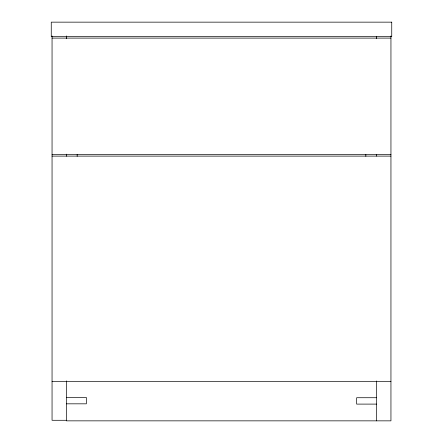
<?xml version="1.0" encoding="UTF-8"?>
<svg xmlns="http://www.w3.org/2000/svg" width="443" height="443" viewBox="0 0 443 443"><rect width="100%" height="100%" fill="white"/><g stroke="black" fill="none" stroke-linecap="round" stroke-linejoin="round"><path stroke-width="0.66" d="M52.052 38.098L390.947 38.098M52.052 154.518L390.947 154.518M52.052 156.113L390.947 156.113M52.052 381.539L390.947 381.539M66.406 397.449L86.341 397.449L86.341 403.828L66.406 403.828M376.594 397.725L356.659 397.725L356.659 404.105L376.594 404.105M66.406 420.291L52.052 420.291L52.052 35.944M390.947 35.977L390.947 420.85L66.406 420.85L66.406 380.891M376.594 36.503L376.594 38.58M376.594 154.712L376.594 156.091M376.594 380.98L376.594 420.85M365.829 154.518L365.829 156.313M77.171 154.518L77.171 156.313M66.406 35.944L66.406 38.646M66.406 154.153L66.406 156.224M391.745 22.15L51.255 22.15L51.255 36.503L391.745 36.503L391.745 22.15"/></g></svg>
